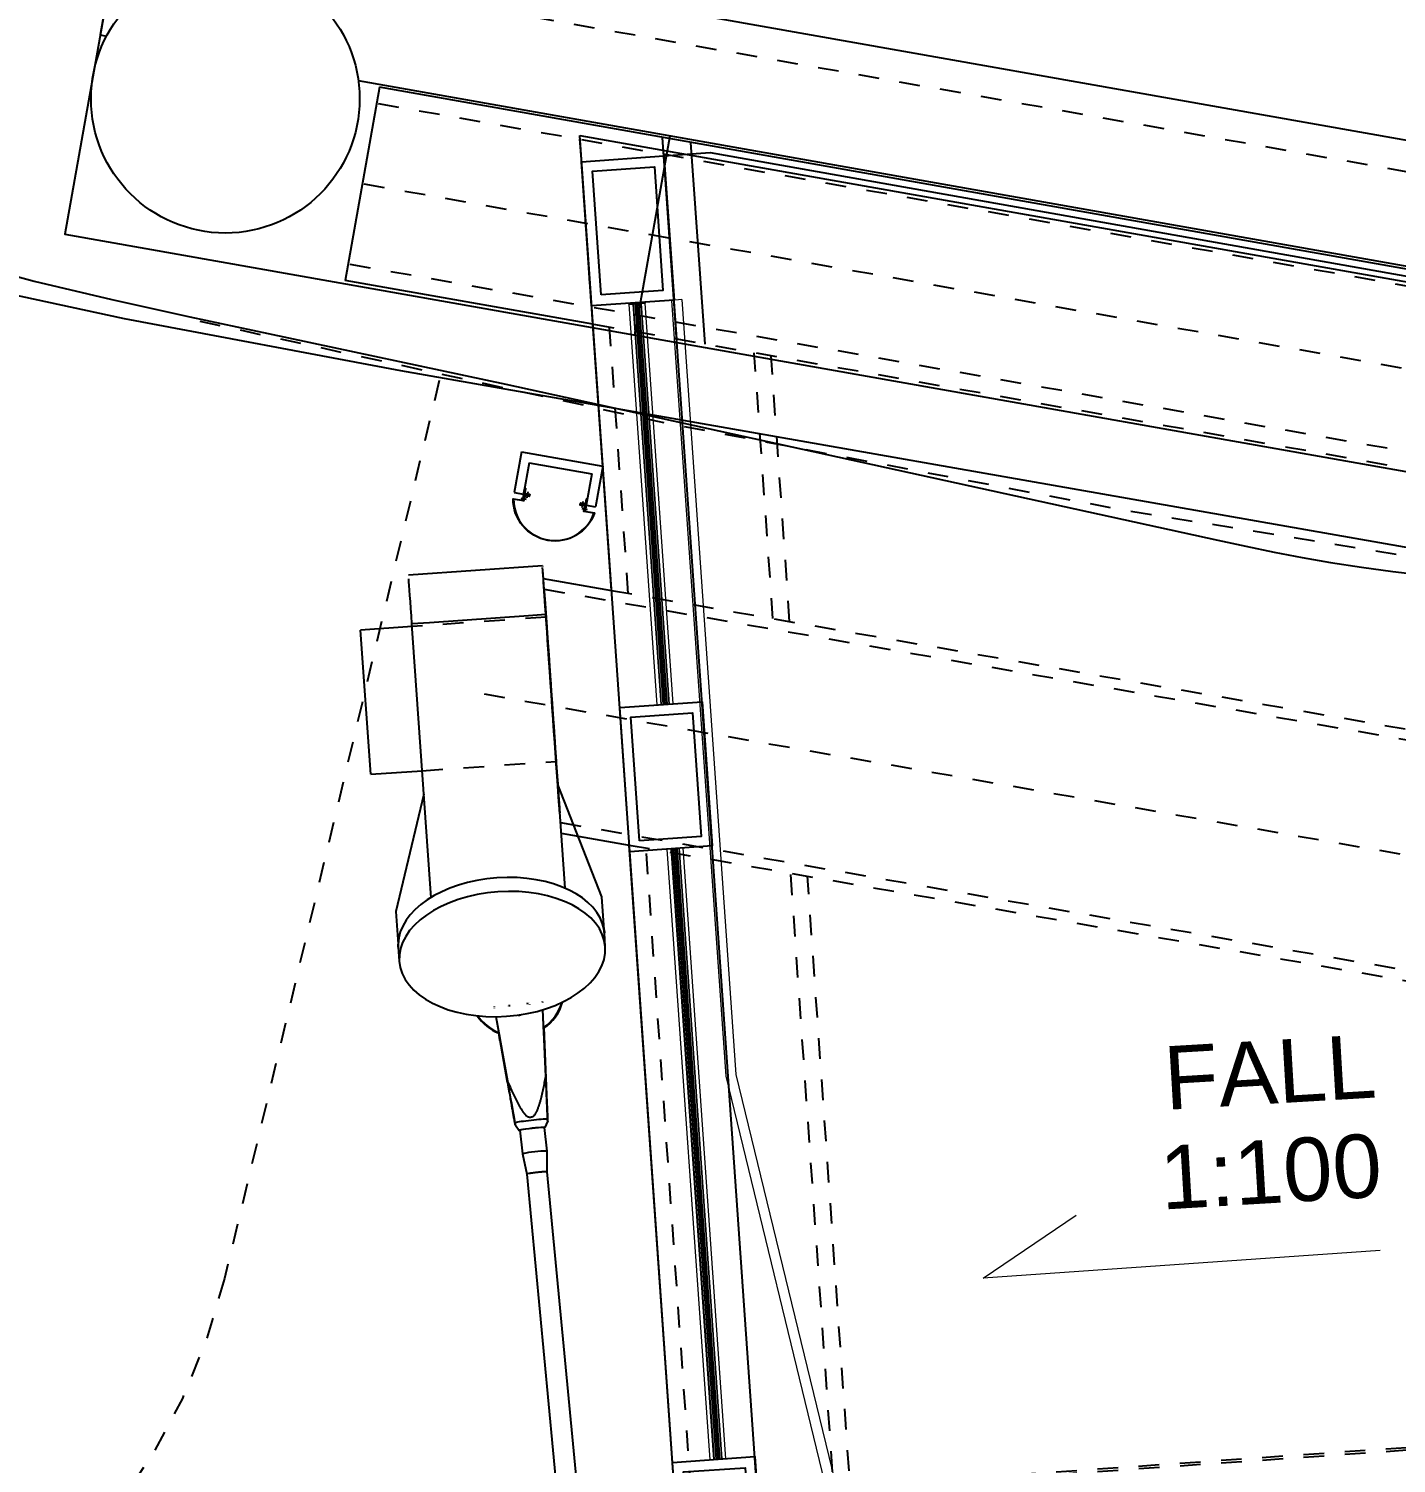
# Model space of a CAD drawing. Header units: millimetres. Extents: x 50357 to 985146, y 723188 to 1803594.
# Drawn here: x 834539.92 to 834546.54, y 818208.71 to 818215.66 of the extents above; entities that cross this region are included whole.
import ezdxf
from ezdxf.xclip import XClip

# ---------------------------------------------------------------- set-up
doc = ezdxf.new("R2010")
doc.units = ezdxf.units.MM
doc.header["$LTSCALE"] = 3
doc.header["$MEASUREMENT"] = 0
for name, pattern in [('x-baseplan$0$DGN Style 2', [1.94727e-06, 0, -1.94727e-06]), ('XXASB-PIW-ARC-DWG-1012-MWP-XXXX-WS3-XC$0$XXXXX-PIW-P-ASB_BRIDGE_DECK_STR-XXX$0$CENTER2', [28.575, 19.05, -3.175, 3.175, -3.175]), ('XXASB-PIW-ARC-DWG-1012-MWP-XXXX-WS3-XC$0$XXXXX-PIW-P-ASB_BRIDGE_DECK_STR-XXX$0$HIDDEN2', [4.7625, 3.175, -1.5875]), ('XXASB-PIW-ARC-DWG-1012-MWP-XXXX-WS3-XC$0$XXXXX-PIW-P-ASB_BRIDGE_DECK_STR-XXX$0$Member Hidden', [4.5, 2.5, -2])]:
    doc.linetypes.add(name, pattern=pattern)
doc.layers.add('00_Xref', color=7, linetype='Continuous')
for name, color, linetype, true_color in [('WKD071__', 7, 'Continuous', 0x6e6e6e), ('x-baseplan$0$AR-ROAD_AR_BS_MI_', 7, 'Continuous', 0x6d6d6d), ('XXASB-PIW-ARC-DWG-1012-MWP-XXXX-WS3-XC$0$XXXXX-PIW-P-ASB_BRIDGE_DECK_ARC-XXX$0$A-CLADDING', 7, 'Continuous', 0x6e6e6e), ('XXASB-PIW-ARC-DWG-1012-MWP-XXXX-WS3-XC$0$XXXXX-PIW-P-ASB_BRIDGE_DECK_STR-XXX$0$A-DETL-CNTR', 7, 'XXASB-PIW-ARC-DWG-1012-MWP-XXXX-WS3-XC$0$XXXXX-PIW-P-ASB_BRIDGE_DECK_STR-XXX$0$CENTER2', 0x6e6e6e), ('XXASB-PIW-ARC-DWG-1012-MWP-XXXX-WS3-XC$0$XXXXX-PIW-P-ASB_BRIDGE_DECK_STR-XXX$0$A-GENM', 7, 'Continuous', 0x6e6e6e), ('XXASB-PIW-ARC-DWG-1012-MWP-XXXX-WS3-XC$0$XXXXX-PIW-P-ASB_BRIDGE_DECK_STR-XXX$0$ADS280__', 7, 'Continuous', 0x6e6e6e), ('XXASB-PIW-ARC-DWG-1012-MWP-XXXX-WS3-XC$0$XXXXX-PIW-P-ASB_BRIDGE_DECK_STR-XXX$0$ADS280_B', 7, 'Continuous', 0x6e6e6e), ('XXASB-PIW-ARC-DWG-1012-MWP-XXXX-WS3-XC$0$XXXXX-PIW-P-ASB_BRIDGE_DECK_STR-XXX$0$ADS280_BSteel', 7, 'Continuous', 0x6e6e6e), ('XXASB-PIW-ARC-DWG-1012-MWP-XXXX-WS3-XC$0$XXXXX-PIW-P-ASB_BRIDGE_DECK_STR-XXX$0$ADS280_C', 7, 'Continuous', 0x6e6e6e), ('XXASB-PIW-ARC-DWG-1012-MWP-XXXX-WS3-XC$0$XXXXX-PIW-P-ASB_BRIDGE_DECK_STR-XXX$0$ADS280_EX', 7, 'Continuous', 0x6e6e6e), ('XXASB-PIW-ARC-DWG-1012-MWP-XXXX-WS3-XC$0$XXXXX-PIW-P-ASB_BRIDGE_DECK_STR-XXX$0$ADS280_H', 7, 'XXASB-PIW-ARC-DWG-1012-MWP-XXXX-WS3-XC$0$XXXXX-PIW-P-ASB_BRIDGE_DECK_STR-XXX$0$Member Hidden', 0x6e6e6e)]:
    doc.layers.add(name, color=color, linetype=linetype, true_color=true_color)
for name, color, linetype, lineweight, true_color in [('XXASB-PIW-ARC-DWG-1012-MWP-XXXX-WS3-XC$0$XXXXX-PIW-P-ASB_BRIDGE_DECK_ARC-XXX$0$A-FLOR-HRAL', 7, 'Continuous', 13, 0x6e6e6e), ('XXASB-PIW-ARC-DWG-1012-MWP-XXXX-WS3-XC$0$XXXXX-PIW-P-ASB_BRIDGE_DECK_ARC-XXX$0$ADS030__', 7, 'Continuous', 13, 0x6e6e6e), ('XXASB-PIW-ARC-DWG-1012-MWP-XXXX-WS3-XC$0$XXXXX-PIW-P-ASB_BRIDGE_DECK_ARC-XXX$0$ADS280__', 7, 'Continuous', 13, 0x6e6e6e)]:
    doc.layers.add(name, color=color, linetype=linetype, lineweight=lineweight, true_color=true_color)
doc.styles.add('XXASB-PIW-ARC-DWG-1012-MWP-XXXX-WS3-XC$0$XXXXX-PIW-P-ASB_BRIDGE_DECK_ARC-XXX$0$Arial_4', font='arial.ttf', dxfattribs={"height": 2500})

# ---------------------------------------------------------------- blocks, each defined once
blk = doc.blocks.new('x-baseplan')
blk.add_lwpolyline([(834550.5505, 818213.8099), (834557.1707, 818119.1058), (834549.7388, 818118.5863), (834547.9798, 818143.7498), (834547.5808, 818143.722), (834547.5407, 818144.2956), (834539.9643, 818143.7659), (834540.0207, 818142.9597), (834532.4541, 818142.4509), (834523.9731, 818144.3196), (834526.2542, 818154.6723), (834539.4112, 818151.6754), (834539.6457, 818148.3218), (834547.2222, 818148.8514), (834547.1833, 818149.4081), (834547.5823, 818149.436), (834542.9962, 818215.0413), (834543.2207, 818215.057), (834550.326, 818213.7942), (834550.5505, 818213.8099)])
at = {"layer": 'x-baseplan$0$AR-ROAD_AR_BS_MI_', "linetype": 'x-baseplan$0$DGN Style 2'}
blk.add_line((834541.9084, 818213.953), (834540.8689, 818209.6034), dxfattribs=at)
at = {"layer": 'x-baseplan$0$AR-ROAD_AR_BS_MI_', "flags": 128}
blk.add_lwpolyline([(834506.8398, 818269.4809, 0.360963), (834521.6409, 818221.9112, 0.100934), (834541.7211, 818214.0017), (834551.6712, 818212.252), (834592.8611, 818212.383), (834617.6611, 818213.1336), (834813.071, 818216.6083), (834883.0409, 818221.15, 0.392146)], format="xyb", dxfattribs=at)
at = {"layer": 'x-baseplan$0$AR-ROAD_AR_BS_MI_', "linetype": 'x-baseplan$0$DGN Style 2', "extrusion": (0, 0, -1)}
for centre, radius, start, end in [((-834559.7797, 818295.91), 83.8583, 276.897958, 283.121681), ((-834537.951, 818210.3007), 3, 193.44076, 287.15058)]:
    blk.add_arc(centre, radius, start, end, dxfattribs=at)
at = {"layer": 'x-baseplan$0$AR-ROAD_AR_BS_MI_'}
blk.add_open_spline([(834888.6652, 818328.0706), (834888.6652, 818328.0706), (834888.3799, 818295.0201), (834888.0869, 818261.0819), (834887.794, 818227.1435), (834887.7683, 818226.2099), (834887.3899, 818225.2464), (834886.9936, 818224.2371), (834886.6151, 818223.2736), (834886.5563, 818223.2006), (834885.6612, 818222.6039), (834884.7253, 818221.9798), (834883.8302, 818221.3831), (834883.5973, 818221.3425), (834873.6194, 818220.6516), (834860.5494, 818219.749), (834847.6719, 818218.8537), (834832.738, 818217.8657), (834820.6759, 818217.0621), (834808.6136, 818216.2618), (834808.2016, 818216.2531), (834798.216, 818216.5626), (834787.8061, 818216.8855), (834777.5872, 818217.2023), (834777.0953, 818217.2069), (834775.3141, 818216.9817), (834773.4841, 818216.7503), (834771.7218, 818216.5275), (834771.6714, 818216.5704), (834771.6454, 818217.3725), (834771.6177, 818218.2242), (834771.5916, 818219.0259), (834771.5409, 818219.0775), (834771.1549, 818219.095), (834770.7695, 818219.1022), (834770.2424, 818219.1395), (834766.9149, 818218.6116), (834763.5877, 818218.125), (834759.8969, 818217.5607), (834759.3441, 818217.4831), (834757.0635, 818217.0449), (834755.2229, 818216.7012), (834753.3832, 818216.3522), (834752.9698, 818216.3123), (834747.8007, 818215.9812), (834742.4922, 818215.6409), (834737.4906, 818215.3204), (834737.0807, 818215.3235), (834727.3464, 818215.7569), (834717.0584, 818216.2151), (834707.0408, 818216.661), (834706.3664, 818216.7032), (834702.632, 818217.2451), (834698.8933, 818217.768), (834694.2849, 818218.4634), (834693.2741, 818218.558), (834689.6093, 818219.4853), (834686.8704, 818220.14), (834684.1354, 818220.8152), (834684.0754, 818220.7793), (834683.5714, 818218.8156), (834683.0554, 818216.8034), (834682.5515, 818214.8414), (834682.4901, 818214.793), (834674.5624, 818214.6571), (834653.5221, 818214.3449), (834632.0752, 818214.0628), (834618.5074, 818213.88), (834618.0467, 818213.8249), (834618.0271, 818213.6474), (834618.0021, 818213.4217), (834617.9825, 818213.2444), (834617.8169, 818213.1905), (834613.2227, 818213.0478), (834605.5658, 818212.8146), (834598.0693, 818212.5661), (834593.3337, 818212.4373), (834591.6615, 818212.3384), (834586.2672, 818212.3616), (834582.1684, 818212.4267), (834578.0693, 818212.4589), (834577.5299, 818212.4499), (834575.7823, 818212.3231), (834573.51, 818212.1639), (834571.3998, 818211.9944), (834569.2972, 818211.947), (834567.1955, 818211.8935), (834565.0932, 818211.8231), (834563.0257, 818211.8711), (834561.0985, 818211.904), (834559.1712, 818211.9414), (834558.436, 818211.9719), (834556.6874, 818212.0859), (834554.4149, 818212.2422), (834552.4901, 818212.3547), (834550.2551, 818212.6139), (834548.339, 818212.8233), (834546.4235, 818213.0391), (834546.0401, 818213.1014), (834544.3265, 818213.4743), (834542.1118, 818213.9695), (834540.0697, 818214.3937), (834537.9876, 818214.9838), (834536.2333, 818215.4657), (834534.4807, 818215.9548), (834534.1844, 818216.0564), (834531.8795, 818217.0304), (834529.5654, 818217.9883), (834526.7906, 818219.1908), (834526.1521, 818219.4045), (834524.1081, 818220.67), (834522.5372, 818221.6022), (834520.9741, 818222.5507), (834520.7792, 818222.6991), (834518.5704, 818224.6147), (834516.2985, 818226.5861), (834514.1419, 818228.4569), (834514.033, 818228.5769), (834512.4585, 818230.826), (834510.8312, 818233.1507), (834509.2494, 818235.4103), (834509.1563, 818235.58), (834507.9405, 818238.4224), (834506.7004, 818241.3217), (834505.5005, 818244.1268), (834505.4673, 818244.2616), (834505.0229, 818248.1414), (834504.5685, 818252.1098), (834504.1229, 818256.0003), (834504.1227, 818256.155), (834504.5471, 818258.9977), (834504.9905, 818261.9672), (834505.4239, 818264.8705), (834505.4716, 818265.0781), (834506.0654, 818266.7448), (834506.7372, 818268.6363), (834507.3833, 818270.4457), (834507.7148, 818271.2826), (834510.8081, 818278.8164), (834513.9223, 818286.3417), (834518.0593, 818296.2918), (834527.719, 818319.8247), (834537.4368, 818343.3336), (834549.605, 818372.978), (834553.9783, 818383.5019), (834558.355, 818394.0246), (834561.147, 818400.8625), (834563.3641, 818406.3192), (834570.4541, 818423.4871), (834576.1503, 818437.2144), (834581.8529, 818450.9389), (834588.2935, 818466.578), (834593.9019, 818480.2046), (834600.8568, 818497.0864), (834602.2154, 818500.3367), (834615.3751, 818532.0246), (834628.7281, 818564.1651), (834642.0788, 818596.3065), (834643.9691, 818600.8258), (834646.9506, 818607.7346), (834649.9865, 818614.7699), (834652.6723, 818620.9937), (834652.773, 818621.1871), (834655.2581, 818624.7949), (834657.8261, 818628.5231), (834660.348, 818632.1842), (834660.4572, 818632.3685), (834661.1995, 818634.1757), (834662.0127, 818636.1557), (834662.7998, 818638.0718), (834662.8261, 818638.2652), (834662.7224, 818638.3139), (834662.6119, 818638.3523), (834662.4847, 818638.4685), (834662.3837, 818638.5627), (834662.265, 818638.6507), (834662.2302, 818638.8156), (834662.1662, 818638.938), (834662.169, 818639.2098), (834662.2363, 818639.3523), (834662.2815, 818639.5696), (834662.6068, 818640.1973), (834664.3065, 818643.5375), (834666.0007, 818646.8042), (834667.6212, 818649.9819), (834668.743, 818652.0836), (834672.4269, 818657.4055), (834679.2536, 818662.8634), (834689.3174, 818666.0778), (834699.2612, 818666.0119), (834703.9723, 818665.0002), (834706.2836, 818664.2438), (834706.3845, 818664.2132), (834720.6831, 818659.508), (834735.2028, 818654.7536), (834749.7182, 818649.9893), (834750.4614, 818649.7701), (834764.3539, 818646.0102), (834778.5406, 818642.1705), (834792.2965, 818638.4475), (834793.0762, 818638.2636), (834813.7187, 818633.8327), (834837.1163, 818628.8107), (834860.0284, 818623.8922), (834862.9457, 818623.2554), (834864.3224, 818622.8688), (834865.6951, 818622.4697), (834867.6777, 818621.9311), (834869.3739, 818621.3133), (834878.2202, 818618.1987), (834886.398, 818615.2942), (834893.6242, 818612.7363), (834893.7381, 818612.6661), (834894.704, 818611.3095), (834895.6983, 818609.9128), (834896.6641, 818608.5562), (834896.6933, 818608.4087), (834896.7515, 818599.5773), (834896.8138, 818590.1706), (834896.8746, 818580.8714), (834896.8692, 818579.9359), (834896.6017, 818569.4045), (834896.3263, 818558.8733), (834896.0351, 818547.2007), (834895.7037, 818538.6367), (834895.2522, 818528.3088), (834894.8819, 818519.4807), (834894.772, 818517.1065), (834894.5157, 818512.753), (834894.2454, 818508.4003), (834893.3387, 818492.105), (834892.641, 818479.5554), (834891.8033, 818465.2593), (834891.631, 818462.1366), (834891.4397, 818459.0148), (834891.3614, 818456.6395), (834890.8575, 818443.354), (834890.3551, 818429.2205), (834889.8893, 818416.0871), (834889.8475, 818414.4092), (834889.5572, 818393.8192), (834889.256, 818373.2294), (834889.0056, 818353.4707), (834889.0056, 818353.4707), (834888.9548, 818349.4425), (834888.8818, 818342.7287), (834888.7708, 818336.0156), (834888.7576, 818331.5761), (834888.7138, 818329.8233), (834888.6652, 818328.0706)], degree=3, knots=[0, 0, 0, 0, 0.033626, 0.067252, 0.069059, 0.069059, 0.069159, 0.071165, 0.071265, 0.071265, 0.071365, 0.073454, 0.073554, 0.073554, 0.073946, 0.093905, 0.100212, 0.100212, 0.124359, 0.12481, 0.12481, 0.125198, 0.145138, 0.146001, 0.146001, 0.14614, 0.149655, 0.149755, 0.149755, 0.149855, 0.151388, 0.151488, 0.151488, 0.151588, 0.152273, 0.152273, 0.152659, 0.159122, 0.159122, 0.160257, 0.160257, 0.163847, 0.164067, 0.164067, 0.164693, 0.174606, 0.174891, 0.174891, 0.175442, 0.194717, 0.195845, 0.195845, 0.196093, 0.203524, 0.203524, 0.20558, 0.20558, 0.211212, 0.211312, 0.211312, 0.211412, 0.215437, 0.215537, 0.215537, 0.215637, 0.23167, 0.258354, 0.25928, 0.25928, 0.25938, 0.259643, 0.259743, 0.259743, 0.260069, 0.269095, 0.27533, 0.27533, 0.278736, 0.278736, 0.286307, 0.287076, 0.287076, 0.287405, 0.290642, 0.291712, 0.291712, 0.294921, 0.295991, 0.295991, 0.299128, 0.299913, 0.299913, 0.300626, 0.303478, 0.304548, 0.304548, 0.308056, 0.30847, 0.30847, 0.308847, 0.312039, 0.313089, 0.313089, 0.316441, 0.316791, 0.316791, 0.31708, 0.321883, 0.321883, 0.32324, 0.32324, 0.32677, 0.326959, 0.326959, 0.32727, 0.332908, 0.333079, 0.333079, 0.333241, 0.338666, 0.338853, 0.338853, 0.339061, 0.345144, 0.34527, 0.34527, 0.345429, 0.353216, 0.353397, 0.353397, 0.353533, 0.359245, 0.359506, 0.359506, 0.359681, 0.363106, 0.36359, 0.36359, 0.364938, 0.380162, 0.380162, 0.386865, 0.431922, 0.431922, 0.452068, 0.455112, 0.455112, 0.467096, 0.467096, 0.492906, 0.497337, 0.497337, 0.527321, 0.527321, 0.534488, 0.534488, 0.597137, 0.605306, 0.605306, 0.607105, 0.620617, 0.620897, 0.620897, 0.621063, 0.629811, 0.630109, 0.630109, 0.63025, 0.634084, 0.634464, 0.634464, 0.634564, 0.634698, 0.634698, 0.634914, 0.634986, 0.634986, 0.63525, 0.63525, 0.635553, 0.635553, 0.635699, 0.63699, 0.643184, 0.643184, 0.644248, 0.64803, 0.656298, 0.663294, 0.669382, 0.674106, 0.674106, 0.67432, 0.67432, 0.704737, 0.705406, 0.705406, 0.706314, 0.734691, 0.735311, 0.735311, 0.736322, 0.778271, 0.784004, 0.784004, 0.784347, 0.786914, 0.786914, 0.788526, 0.790585, 0.805999, 0.806183, 0.806183, 0.806283, 0.809571, 0.809671, 0.809671, 0.80989, 0.827641, 0.828812, 0.828812, 0.829545, 0.850248, 0.850248, 0.853304, 0.867687, 0.871282, 0.871282, 0.872523, 0.880156, 0.880156, 0.905731, 0.905731, 0.909295, 0.912095, 0.912095, 0.914131, 0.939148, 0.940871, 0.940871, 0.942563, 0.982771, 0.982771, 0.982771, 0.982771, 0.990968, 0.996432, 0.996432, 1, 1, 1, 1], dxfattribs=at)
blk = doc.blocks.new('XXASB-PIW-ARC-DWG-1012-MWP-XXXX-WS3-XC$0$XXXXX-PIW-P-ASB_BRIDGE_DECK_ARC-XXX$0$Top Rail Type - Top Rail_Internal_-3272164-DECK F_F_L__ARC')
at = {"layer": 'XXASB-PIW-ARC-DWG-1012-MWP-XXXX-WS3-XC$0$XXXXX-PIW-P-ASB_BRIDGE_DECK_ARC-XXX$0$A-FLOR-HRAL'}
for p, q in [((-673709.8, 170824.5), (-673759.8, 170824.5)), ((-673759.8, 170824.5), (-673759.8, 167057.9)), ((-673709.8, 170824.5), (-673709.8, 167062.2)), ((-673759.8, 167057.9), (-673384.9, 164857.7)), ((-673709.8, 167062.2), (-673335.2, 164863.7)), ((-673384.8, 164857.1), (-673384.4, 164855.3)), ((-673335.2, 164863.7), (-673384.4, 164855.3))]:
    blk.add_line(p, q, dxfattribs=at)
blk = doc.blocks.new('XXASB-PIW-ARC-DWG-1012-MWP-XXXX-WS3-XC$0$XXXXX-PIW-P-ASB_BRIDGE_DECK_ARC-XXX$0$Railing - End-Caps_0070CER10-01A-V7-DECK F_F_L__ARC')
at = {"layer": 'XXASB-PIW-ARC-DWG-1012-MWP-XXXX-WS3-XC$0$XXXXX-PIW-P-ASB_BRIDGE_DECK_ARC-XXX$0$A-FLOR-HRAL'}
for p, q in [((-39.5, 0), (-39.5, -2)), ((-39.5, 0), (-39.4, 0)), ((39.5, -2), (39.5, 0)), ((37, -2), (-37, -2))]:
    blk.add_line(p, q, dxfattribs=at)
blk.add_ellipse((-37, 0), major_axis=(2.5, 0), ratio=0.000001, dxfattribs=at)
for centre, start_param, end_param in [((37, 0), 5.055609, 6.600961), ((37, 0), 5.276261, 6.838229), ((-37, -2), 0, 2.356194), ((37, -2), 5.497787, 6.283185)]:
    blk.add_ellipse(centre, major_axis=(2.5, 0), ratio=0.000001, start_param=start_param, end_param=end_param, dxfattribs=at)
blk = doc.blocks.new('XXASB-PIW-ARC-DWG-1012-MWP-XXXX-WS3-XC$0$XXXXX-PIW-P-ASB_BRIDGE_DECK_ARC-XXX$0$Railing - Railing-3272798-DECK F_F_L__ARC')
at = {"layer": 'XXASB-PIW-ARC-DWG-1012-MWP-XXXX-WS3-XC$0$XXXXX-PIW-P-ASB_BRIDGE_DECK_ARC-XXX$0$A-FLOR-HRAL'}
for p, q in [((-673966.7, 170819.7), (-673966.7, 168874.5)), ((-673966.6, 170819.7), (-673966.5, 170819.7)), ((-673964.2, 170819.7), (-673947.4, 170819.7)), ((-673947.6, 170819.7), (-673947.6, 168874.5)), ((-673945.2, 170819.7), (-673937.5, 170819.7)), ((-673945.2, 170819.7), (-673945.2, 168874.5)), ((-673937.5, 170819.7), (-673937.5, 168874.5)), ((-673936, 170819.7), (-673935, 170819.7)), ((-673936, 170819.7), (-673936, 168874.5)), ((-673935, 170819.7), (-673928.8, 170819.7)), ((-673935, 170819.7), (-673935, 168874.5)), ((-673928.8, 170819.7), (-673927.8, 170819.7)), ((-673928.8, 170819.7), (-673928.8, 168874.5)), ((-673927.8, 170819.7), (-673926.8, 170819.7)), ((-673927.8, 170819.7), (-673927.8, 168874.5)), ((-673926.8, 170819.7), (-673925.8, 170819.7)), ((-673926.8, 170819.7), (-673926.8, 168874.5)), ((-673925.8, 170819.7), (-673919.5, 170819.7)), ((-673925.8, 170819.7), (-673925.8, 168874.5)), ((-673919.5, 170819.7), (-673918.5, 170819.7)), ((-673919.5, 170819.7), (-673919.5, 168874.5)), ((-673918.5, 170819.7), (-673918.5, 168874.5)), ((-673917.1, 170819.7), (-673909.3, 170819.7)), ((-673917.1, 170819.7), (-673917.1, 168874.5)), ((-673909.3, 170819.7), (-673909.4, 168874.5)), ((-673907.1, 170819.7), (-673890.4, 170819.7)), ((-673907, 170819.7), (-673907, 168874.5)), ((-673888.1, 170819.7), (-673888, 170819.7)), ((-673887.9, 168874.5), (-673887.9, 170819.7)), ((-673966.7, 168174.5), (-673966.7, 165209.5)), ((-673947.6, 168174.5), (-673947.6, 165209.5)), ((-673945.2, 168174.5), (-673945.2, 165209.5)), ((-673937.5, 168174.5), (-673937.5, 165209.5)), ((-673936, 168174.5), (-673936.1, 165209.5)), ((-673935, 168174.5), (-673935.1, 165209.5)), ((-673928.8, 168174.5), (-673928.8, 165209.5)), ((-673927.8, 168174.5), (-673927.8, 165209.5)), ((-673926.8, 168174.5), (-673926.8, 165209.5)), ((-673925.8, 168174.5), (-673925.8, 165209.5)), ((-673919.5, 168174.5), (-673919.5, 165209.5)), ((-673918.5, 168174.5), (-673918.5, 165209.5)), ((-673917.1, 168174.5), (-673917.1, 165209.5)), ((-673909.4, 168174.5), (-673909.4, 165209.5)), ((-673907, 168174.5), (-673907, 165209.5)), ((-673887.9, 165209.5), (-673887.9, 168174.5))]:
    blk.add_line(p, q, dxfattribs=at)
at = {"layer": 'XXASB-PIW-ARC-DWG-1012-MWP-XXXX-WS3-XC$0$XXXXX-PIW-P-ASB_BRIDGE_DECK_ARC-XXX$0$A-FLOR-HRAL', "flags": 128}
for points in [[(-673966.3, 170819.7), (-673965.9, 170819.7), (-673965.4, 170819.7), (-673964.8, 170819.7), (-673964.2, 170819.7)], [(-673947.6, 170819.7), (-673947.4, 170819.7), (-673947.2, 170819.7), (-673946.8, 170819.7), (-673946.3, 170819.7), (-673945.8, 170819.7), (-673945.2, 170819.7)], [(-673937.5, 170819.7), (-673937.2, 170819.7), (-673936.9, 170819.7), (-673936.6, 170819.7), (-673936.4, 170819.7), (-673936.2, 170819.7), (-673936.1, 170819.7)], [(-673918.5, 170819.7), (-673918.4, 170819.7), (-673918.2, 170819.7), (-673917.9, 170819.7), (-673917.7, 170819.7), (-673917.4, 170819.7), (-673917.1, 170819.7)], [(-673909.3, 170819.7), (-673908.7, 170819.7), (-673908.2, 170819.7), (-673907.7, 170819.7), (-673907.4, 170819.7), (-673907.1, 170819.7), (-673907, 170819.7)], [(-673890.4, 170819.7), (-673889.7, 170819.7), (-673889.1, 170819.7), (-673888.6, 170819.7), (-673888.2, 170819.7)]]:
    blk.add_lwpolyline(points, dxfattribs=at)
at = {"extrusion": (0, 0, -1), "zscale": -1, "rotation": 180.00029486232}
blk.add_blockref('XXASB-PIW-ARC-DWG-1012-MWP-XXXX-WS3-XC$0$XXXXX-PIW-P-ASB_BRIDGE_DECK_ARC-XXX$0$Railing - End-Caps_0070CER10-01A-V7-DECK F_F_L__ARC', (673927.3, 170819.7), dxfattribs=at)
blk = doc.blocks.new('XXASB-PIW-ARC-DWG-1012-MWP-XXXX-WS3-XC$0$XXXXX-PIW-P-ASB_BRIDGE_DECK_ARC-XXX$0$A$C66AA4C04')
at = {"layer": 'XXASB-PIW-ARC-DWG-1012-MWP-XXXX-WS3-XC$0$XXXXX-PIW-P-ASB_BRIDGE_DECK_ARC-XXX$0$A-CLADDING'}
for p, q in [((-200, 200), (200, 200)), ((-200, 200), (-200, 0)), ((-154, 154), (154, 154)), ((-154, 154), (-154, 0)), ((154, 154), (154, 0)), ((200, 200), (200, 0)), ((-200, 0), (-154, 0)), ((-135.2, 15), (-135.2, -15)), ((135.2, 15), (135.2, -15)), ((154, 0), (200, 0)), ((-164, -21), (-137, -21)), ((164, -21), (137, -21))]:
    blk.add_line(p, q, dxfattribs=at)
for points in [[(-151.4, 30, -0.414214), (-149, 27.6), (-149, 10, 0.414214), (-144, 5), (-126.4, 5, -0.414214), (-124, 2.6), (-124, 0), (-154, 0), (-154, 30)], [(-151.4, -30, 0.414214), (-149, -27.6), (-149, -10, -0.414214), (-144, -5), (-126.4, -5, 0.414214), (-124, -2.6), (-124, 0), (-154, 0), (-154, -30)], [(151.4, 30, 0.414214), (149, 27.6), (149, 10, -0.414214), (144, 5), (126.4, 5, 0.414214), (124, 2.6), (124, 0), (154, 0), (154, 30)], [(151.4, -30, -0.414214), (149, -27.6), (149, -10, 0.414214), (144, -5), (126.4, -5, -0.414214), (124, -2.6), (124, 0), (154, 0), (154, -30)], [(147, -10), (149, -10), (149, -30), (200, -30, -0.85), (-200, -30), (-149, -30), (-149, -10), (-147, -10), (-147, -32), (-197.6, -32, 0.83994), (197.6, -32), (147, -32)]]:
    blk.add_lwpolyline(points, format="xyb", close=True, dxfattribs=at)
blk = doc.blocks.new('XXASB-PIW-ARC-DWG-1012-MWP-XXXX-WS3-XC$0$XXXXX-PIW-P-ASB_BRIDGE_DECK_ARC-XXX')
at = {"layer": 'XXASB-PIW-ARC-DWG-1012-MWP-XXXX-WS3-XC$0$XXXXX-PIW-P-ASB_BRIDGE_DECK_ARC-XXX$0$ADS030__', "flags": 128}
blk.add_lwpolyline([(834546463.8, 818209739.5), (834544541.6, 818209605.2), (834544991.2, 818209911.2)], dxfattribs=at)
at = {"layer": 'XXASB-PIW-ARC-DWG-1012-MWP-XXXX-WS3-XC$0$XXXXX-PIW-P-ASB_BRIDGE_DECK_ARC-XXX$0$ADS280__'}
for p, q in [((834542588.4, 818215139.9), (834550962.2, 818213657)), ((834543091.6, 818207941.2), (834542588.4, 818215139.9))]:
    blk.add_line(p, q, dxfattribs=at)
at = {"layer": 'XXASB-PIW-ARC-DWG-1012-MWP-XXXX-WS3-XC$0$XXXXX-PIW-P-ASB_BRIDGE_DECK_ARC-XXX$0$A-CLADDING', "rotation": 350.0370261157407}
blk.add_blockref('XXASB-PIW-ARC-DWG-1012-MWP-XXXX-WS3-XC$0$XXXXX-PIW-P-ASB_BRIDGE_DECK_ARC-XXX$0$A$C66AA4C04', (834542468.7, 818213376), dxfattribs=at)
at = {"layer": 'XXASB-PIW-ARC-DWG-1012-MWP-XXXX-WS3-XC$0$XXXXX-PIW-P-ASB_BRIDGE_DECK_ARC-XXX$0$A-FLOR-HRAL', "rotation": 3.999000000000387}
for name in ['XXASB-PIW-ARC-DWG-1012-MWP-XXXX-WS3-XC$0$XXXXX-PIW-P-ASB_BRIDGE_DECK_ARC-XXX$0$Top Rail Type - Top Rail_Internal_-3272164-DECK F_F_L__ARC', 'XXASB-PIW-ARC-DWG-1012-MWP-XXXX-WS3-XC$0$XXXXX-PIW-P-ASB_BRIDGE_DECK_ARC-XXX$0$Railing - Railing-3272798-DECK F_F_L__ARC']:
    blk.add_blockref(name, (835227065.1, 818090920.5), dxfattribs=at)
at = {"layer": 'XXASB-PIW-ARC-DWG-1012-MWP-XXXX-WS3-XC$0$XXXXX-PIW-P-ASB_BRIDGE_DECK_ARC-XXX$0$ADS030__', "insert": (834546432.7, 818210788.1), "char_height": 307.35, "width": 3288.75, "attachment_point": 3, "rotation": 3.39081, "line_spacing_factor": 0.938532, "style": 'XXASB-PIW-ARC-DWG-1012-MWP-XXXX-WS3-XC$0$XXXXX-PIW-P-ASB_BRIDGE_DECK_ARC-XXX$0$Arial_4'}
blk.add_mtext('FALL\\P1:100', dxfattribs=at)
blk = doc.blocks.new('XXASB-PIW-ARC-DWG-1012-MWP-XXXX-WS3-XC$0$XXXXX-PIW-P-ASB_BRIDGE_DECK_STR-XXX$0$Hanger Joint - Hanger Joint-2169447-DECK F_F_L__STR')
at = {"layer": 'XXASB-PIW-ARC-DWG-1012-MWP-XXXX-WS3-XC$0$XXXXX-PIW-P-ASB_BRIDGE_DECK_STR-XXX$0$A-GENM'}
for centre, start_param, end_param in [((834542570.9, 818206893.1), 5.208816, 5.877048), ((834542571.4, 818206889.3), 5.207536, 5.898864), ((834542571.4, 818206889.3), 3.625981, 4.216615), ((834542570.9, 818206893.1), 3.64587, 4.215318)]:
    blk.add_ellipse(centre, major_axis=(229.4, 25.3), ratio=0.998865, start_param=start_param, end_param=end_param, dxfattribs=at)
blk = doc.blocks.new('XXASB-PIW-ARC-DWG-1012-MWP-XXXX-WS3-XC$0$XXXXX-PIW-P-ASB_BRIDGE_DECK_STR-XXX$0$Hanger Node - Hanger Node-2169448-DECK F_F_L__STR')
at = {"layer": 'XXASB-PIW-ARC-DWG-1012-MWP-XXXX-WS3-XC$0$XXXXX-PIW-P-ASB_BRIDGE_DECK_STR-XXX$0$A-GENM'}
for p, q in [((834542461.9, 818206805.1), (834542462.1, 818206803.1)), ((834542462.6, 818206798.8), (834542462.8, 818206796.8)), ((834542524.5, 818206812.3), (834542524.5, 818206812.1)), ((834542525.5, 818206803.7), (834542525.5, 818206803.4)), ((834542534.5, 818206812.6), (834542535.4, 818206805.3)), ((834542624.8, 818206815.1), (834542624, 818206822.5)), ((834542633.9, 818206824.1), (834542633.9, 818206824.4)), ((834542634.8, 818206815.5), (834542634.8, 818206815.7)), ((834542696.7, 818206829), (834542696.5, 818206831)), ((834542697.4, 818206822.7), (834542697.2, 818206824.7)), ((834542711.9, 818206466.1), (834542698.2, 818206790.6)), ((834542703.2, 818206674.7), (834542698.3, 818206790.6)), ((834542470.5, 818206756.6), (834542489.4, 818206651.1)), ((834542470.6, 818206756.6), (834542526.4, 818206445.6)), ((834542527.4, 818206437.3), (834542484.3, 818206677.1)), ((834542490.3, 818206644.4), (834542484.5, 818206677.1)), ((834542491.5, 818206638.3), (834542490.3, 818206644.4)), ((834542702.4, 818206700.9), (834542703.8, 818206667.9)), ((834542702.6, 818206701), (834542712.9, 818206457.7)), ((834542703.8, 818206667.9), (834542704, 818206661.7)), ((834542564.8, 818206230.2), (834542583.1, 818206205.2)), ((834542718.3, 818206104.6), (834542705.7, 818206218.8)), ((834542709, 818206219.1), (834542721.5, 818206247.5)), ((834542586.4, 818206205.6), (834542599, 818206091.5)), ((834542599, 818206091.5), (834542619.9, 818205993.3)), ((834542719.3, 818206004.3), (834542718.3, 818206104.6))]:
    blk.add_line(p, q, dxfattribs=at)
at = {"layer": 'XXASB-PIW-ARC-DWG-1012-MWP-XXXX-WS3-XC$0$XXXXX-PIW-P-ASB_BRIDGE_DECK_STR-XXX$0$A-GENM', "flags": 128}
for points in [[(834542489.4, 818206651.1), (834542491, 818206641.8), (834542491.7, 818206637.4)], [(834542704, 818206660.5), (834542703.7, 818206665.2), (834542703.2, 818206674.7)]]:
    blk.add_lwpolyline(points, dxfattribs=at)
at = {"layer": 'XXASB-PIW-ARC-DWG-1012-MWP-XXXX-WS3-XC$0$XXXXX-PIW-P-ASB_BRIDGE_DECK_STR-XXX$0$A-GENM'}
for centre, major_axis, ratio, start_param, end_param in [((834542579.2, 818206818.1), (54.7, 6), 0.998865, 4.596739, 4.712388), ((834542579.2, 818206818.3), (54.7, 6), 0.998865, 4.62058, 4.712391), ((834542579.2, 818206818.1), (54.7, 6), 0.998865, 4.712387, 4.846337), ((834542579.2, 818206818.3), (54.7, 6), 0.998865, 4.712387, 4.826033), ((834542642, 818206249.4), (84.5, 9.3), 0.047623, 0.359433, 2.782159), ((834542646.1, 818206212.2), (63, 6.9), 0.047623, 0, 3.141593), ((834542646.1, 818206212.2), (59.6, 6.6), 0.047623, 0, 3.141593), ((834542646.1, 818206212.2), (63, 6.9), 0.047623, 5.972762, 6.255656), ((834542646.1, 818206212.2), (63, 6.9), 0.047623, 3.169122, 3.452919), ((834542658.7, 818206098.1), (59.6, 6.6), 0.047623, 0, 3.141593), ((834542669.6, 818205998.8), (49.7, 5.5), 0.047623, 2.202619, 2.243995), ((834542669.6, 818205998.8), (49.7, 5.5), 0.047623, 1.762845, 1.835842), ((834542669.6, 818205998.8), (49.7, 5.5), 0.047623, 1.305787, 1.378747), ((834542669.6, 818205998.8), (49.7, 5.5), 0.047623, 0.897598, 0.938973), ((834542669.6, 818205998.8), (49.7, 5.5), 0.047623, 0.448799, 0.505317)]:
    blk.add_ellipse(centre, major_axis=major_axis, ratio=ratio, start_param=start_param, end_param=end_param, dxfattribs=at)
for points, knots in [([(834542526.4, 818206445.6), (834542530.1, 818206436.7), (834542537.7, 818206418.9), (834542549.3, 818206392.3), (834542559.5, 818206370.5), (834542568, 818206353.1), (834542573.5, 818206342.3), (834542578, 818206333.8), (834542581.5, 818206327.4), (834542584.4, 818206322.2), (834542586.9, 818206318), (834542588.7, 818206314.9), (834542590.6, 818206311.8), (834542593.2, 818206307.7), (834542596.4, 818206302.5), (834542599.8, 818206297.5), (834542602.3, 818206294.2), (834542603.8, 818206292.3), (834542605, 818206290.9), (834542606.1, 818206289.5), (834542607.7, 818206287.6), (834542609.7, 818206285.1), (834542612.2, 818206282.2), (834542615.6, 818206278.3), (834542619.2, 818206274.9), (834542622.5, 818206272.7), (834542624.5, 818206271.7), (834542625.9, 818206271.1), (834542627.5, 818206270.6), (834542629.6, 818206270.1), (834542632.5, 818206269.7), (834542636, 818206269.6), (834542639.7, 818206269.8), (834542643.3, 818206270.3), (834542646.7, 818206271.2), (834542649.4, 818206272.3), (834542651.4, 818206273.2), (834542652.8, 818206274), (834542654.1, 818206274.9), (834542655.8, 818206276.3), (834542658.5, 818206279.2), (834542661.3, 818206283.3), (834542663.8, 818206287.8), (834542665.6, 818206291.3), (834542667, 818206294.1), (834542668.2, 818206296.3), (834542669, 818206298), (834542669.8, 818206299.6), (834542670.9, 818206301.7), (834542672.6, 818206305.6), (834542674.8, 818206311.2), (834542676.9, 818206316.9), (834542678.4, 818206321.5), (834542679.6, 818206324.9), (834542680.8, 818206328.3), (834542682.3, 818206332.9), (834542684, 818206338.7), (834542686, 818206345.7), (834542688.5, 818206355), (834542691.6, 818206366.7), (834542696.1, 818206385.5), (834542701.2, 818206409.1), (834542706.8, 818206437.5), (834542710.3, 818206456.5), (834542711.9, 818206466.1)], [0, 0, 0, 0, 0.066667, 0.133333, 0.2, 0.233333, 0.266667, 0.283333, 0.3, 0.316667, 0.325, 0.333333, 0.341667, 0.35, 0.366667, 0.383333, 0.391667, 0.395833, 0.4, 0.404167, 0.408333, 0.416667, 0.425, 0.433333, 0.45, 0.458333, 0.4625, 0.466667, 0.470833, 0.475, 0.483333, 0.491667, 0.5, 0.508333, 0.516667, 0.525, 0.529167, 0.533333, 0.5375, 0.541667, 0.55, 0.566667, 0.575, 0.583333, 0.591667, 0.595833, 0.6, 0.604167, 0.608333, 0.616667, 0.633333, 0.65, 0.658333, 0.666667, 0.675, 0.683333, 0.7, 0.716667, 0.733333, 0.766667, 0.8, 0.866667, 0.933333, 1, 1, 1, 1]), ([(834542562.7, 818206242.1), (834542561.6, 818206248.8), (834542559.2, 818206262.1), (834542555.6, 818206282.2), (834542552, 818206302.4), (834542548.4, 818206322.8), (834542544.7, 818206343.1), (834542539.9, 818206370.4), (834542533.8, 818206404.5), (834542528.9, 818206431.8), (834542526.5, 818206445.4)], [0, 0, 0, 0, 0.1, 0.2, 0.3, 0.4, 0.5, 0.6, 0.8, 0.9989289, 0.9989289, 0.9989289, 0.9989289]), ([(834542527.4, 818206437.3), (834542529.8, 818206423.9), (834542534.6, 818206397.1), (834542540.6, 818206363.8), (834542545.4, 818206337.3), (834542549, 818206317.4), (834542552.5, 818206297.6), (834542556.1, 818206277.9), (834542559.6, 818206258.5), (834542561.9, 818206245.7), (834542563.1, 818206239.3)], [0, 0, 0, 0, 0.2, 0.4, 0.5, 0.6, 0.7, 0.8, 0.9, 1, 1, 1, 1]), ([(834542711.9, 818206465.8), (834542712.5, 818206452), (834542713.7, 818206424.3), (834542715.2, 818206389.8), (834542716.4, 818206362.1), (834542717.3, 818206341.4), (834542718.2, 818206320.7), (834542719.1, 818206300.2), (834542720, 818206279.8), (834542720.6, 818206266.3), (834542720.9, 818206259.6)], [0.0010711, 0.0010711, 0.0010711, 0.0010711, 0.2, 0.4, 0.5, 0.6, 0.7, 0.8, 0.9, 1, 1, 1, 1]), ([(834542721.2, 818206256.7), (834542720.9, 818206263.2), (834542720.4, 818206276.3), (834542719.6, 818206296), (834542718.7, 818206315.9), (834542717.9, 818206336), (834542717.1, 818206356.2), (834542715.9, 818206383.2), (834542714.5, 818206417), (834542713.4, 818206444.1), (834542712.9, 818206457.7)], [0, 0, 0, 0, 0.1, 0.2, 0.3, 0.4, 0.5, 0.6, 0.8, 1, 1, 1, 1]), ([(834542564.8, 818206230.2), (834542564.8, 818206230.3), (834542564.7, 818206230.8), (834542564.5, 818206232), (834542564.2, 818206233.5), (834542564, 818206235), (834542563.6, 818206237.5), (834542563.1, 818206239.9), (834542562.7, 818206242.1)], [0, 0, 0, 0, 0.166667, 0.333333, 0.5, 0.583333, 0.666667, 1, 1, 1, 1]), ([(834542563.1, 818206239.3), (834542563.4, 818206237.4), (834542563.8, 818206235.3), (834542564.2, 818206233.3), (834542564.4, 818206232.1), (834542564.5, 818206231.4), (834542564.6, 818206231.1)], [0, 0, 0, 0, 0.3333333, 0.4166667, 0.5, 0.6666667, 0.6666667, 0.6666667, 0.6666667]), ([(834542720.9, 818206259.6), (834542721, 818206257.3), (834542721.1, 818206254.9), (834542721.2, 818206252.4), (834542721.3, 818206250.9), (834542721.4, 818206249.3), (834542721.4, 818206248.1), (834542721.5, 818206247.6), (834542721.5, 818206247.5)], [0, 0, 0, 0, 0.333333, 0.416667, 0.5, 0.666667, 0.833333, 1, 1, 1, 1]), ([(834542721.5, 818206248.4), (834542721.5, 818206248.7), (834542721.4, 818206249.5), (834542721.4, 818206250.7), (834542721.3, 818206252.7), (834542721.2, 818206254.8), (834542721.2, 818206256.7)], [0.3333333, 0.3333333, 0.3333333, 0.3333333, 0.5, 0.5833333, 0.6666667, 1, 1, 1, 1])]:
    blk.add_open_spline(points, degree=3, knots=knots, dxfattribs=at)
blk = doc.blocks.new('XXASB-PIW-ARC-DWG-1012-MWP-XXXX-WS3-XC$0$XXXXX-PIW-P-ASB_BRIDGE_DECK_STR-XXX$0$Arch Built-up Joint - ARCH JOINT BUILT-UP BOX-V33-DECK F_F_L__STR')
at = {"layer": 'XXASB-PIW-ARC-DWG-1012-MWP-XXXX-WS3-XC$0$XXXXX-PIW-P-ASB_BRIDGE_DECK_STR-XXX$0$A-GENM'}
for p, q in [((834542695.9, 818208940.1), (834542047.5, 818208894.7)), ((834542695.9, 818208940.1), (834542696.2, 818208936.9)), ((834542148.9, 818208663.9), (834542064.1, 818208658)), ((834542156.8, 818207332.2), (834542064.1, 818208658)), ((834542627.7, 818208697.4), (834542148.9, 818208663.9)), ((834542712.5, 818208703.3), (834542627.7, 818208697.4)), ((834542712.5, 818208703.3), (834542713, 818208695.6)), ((834542726, 818208510.5), (834542805.1, 818207378.3)), ((834542121.6, 818207834.3), (834541986, 818207265.9)), ((834542983.5, 818207335.7), (834542770.1, 818207879.6)), ((834542994.6, 818207176.7), (834542983.5, 818207335.7)), ((834541986, 818207265.9), (834541997.1, 818207107)), ((834542994, 818207176.7), (834542994.6, 818207176.7)), ((834542994.6, 818207176.7), (834542995.7, 818207161.7)), ((834543000.4, 818207094.1), (834542995.7, 818207161.7)), ((834541997.1, 818207107), (834541997.7, 818207107)), ((834541998.1, 818207091.9), (834541997.1, 818207107)), ((834541998.1, 818207091.9), (834542002.8, 818207024.4))]:
    blk.add_line(p, q, dxfattribs=at)
for centre, major_axis, ratio, start_param, end_param in [((834542737.8, 818208341.5), (-41.8, 598.5), 0.000001, 1.485064, 6.10745), ((834542089.4, 818208296.2), (-41.8, 598.5), 0.000001, 5.36146, 6.037307), ((834542737.8, 818208341.5), (-41.8, 598.5), 0.000001, 4.734315, 5.964688), ((834542737.8, 818208341.5), (-41.8, 598.5), 0.000001, 4.828222, 5.821933), ((834542737.8, 818208341.5), (-41.8, 598.5), 0.000001, 0.603993, 5.287209), ((834542737.8, 818208341.5), (-41.8, 598.5), 0.000001, 0.746731, 1.327703), ((834542737.8, 818208341.5), (-41.8, 598.5), 0.000001, 0.889457, 4.793279), ((834542496.9, 818207126.8), (498.8, 34.9), 0.604447, 1.570739, 3.091572), ((834542496.9, 818207126.8), (498.8, 34.9), 0.604447, 0.050021, 1.570739), ((834542501.6, 818207059.2), (498.8, 34.9), 0.604447, 1.570796, 3.140584), ((834542501.6, 818207059.2), (498.8, 34.9), 0.604447, 0.001008, 1.570796), ((834542496.9, 818207126.8), (498.8, 34.9), 0.604447, 0.004796, 0.050021), ((834542496.9, 818207126.8), (498.8, 34.9), 0.604447, 3.091572, 3.136797), ((834542501.6, 818207059.2), (498.8, 34.9), 0.604447, 4.712389, 6.283185), ((834542501.6, 818207059.2), (498.8, 34.9), 0.604447, 3.141593, 4.712389)]:
    blk.add_ellipse(centre, major_axis=major_axis, ratio=ratio, start_param=start_param, end_param=end_param, dxfattribs=at)
blk = doc.blocks.new('XXASB-PIW-ARC-DWG-1012-MWP-XXXX-WS3-XC$0$XXXXX-PIW-P-ASB_BRIDGE_DECK_STR-XXX$0$Hanger Rod M100 - Horiziontal Rod-3371625-DECK F_F_L__STR')
at = {"layer": 'XXASB-PIW-ARC-DWG-1012-MWP-XXXX-WS3-XC$0$XXXXX-PIW-P-ASB_BRIDGE_DECK_STR-XXX$0$ADS280_B'}
for p, q in [((834542332.2, 818210109.8), (834543352.4, 818199355)), ((834543451.8, 818199365.9), (834542431.6, 818210120.7))]:
    blk.add_line(p, q, dxfattribs=at)
for start_param, end_param in [(2.733873, 3.141593), (2.277935, 2.709659), (1.832596, 2.203768), (1.378162, 1.763431), (0.937825, 1.308997), (0.523599, 0.891122), (0, 0.432117)]:
    blk.add_ellipse((834542381.9, 818210115.2), major_axis=(49.7, 5.5), ratio=0.047623, start_param=start_param, end_param=end_param, dxfattribs=at)
at = {"layer": 'XXASB-PIW-ARC-DWG-1012-MWP-XXXX-WS3-XC$0$XXXXX-PIW-P-ASB_BRIDGE_DECK_STR-XXX$0$ADS280_H'}
for start_param, end_param in [(2.710654, 2.732878), (2.251381, 2.27694), (0.502679, 0.523599), (0.433112, 0.44379)]:
    blk.add_ellipse((834542381.9, 818210115.2), major_axis=(49.7, 5.5), ratio=0.047623, start_param=start_param, end_param=end_param, dxfattribs=at)
blk = doc.blocks.new('XXASB-PIW-ARC-DWG-1012-MWP-XXXX-WS3-XC$0$XXXXX-PIW-P-ASB_BRIDGE_DECK_STR-XXX$0$Circular Hollow Sections - CHS Ø 700x50 THK-3369325-DECK F_F_L__STR')
at = {"layer": 'XXASB-PIW-ARC-DWG-1012-MWP-XXXX-WS3-XC$0$XXXXX-PIW-P-ASB_BRIDGE_DECK_STR-XXX$0$ADS280_B'}
for p, q in [((2200.1, 350), (1950.2, 350)), ((1950.2, -350), (1950.2, 350)), ((1950.2, -350), (2200.1, -350))]:
    blk.add_line(p, q, dxfattribs=at)
at = {"layer": 'XXASB-PIW-ARC-DWG-1012-MWP-XXXX-WS3-XC$0$XXXXX-PIW-P-ASB_BRIDGE_DECK_STR-XXX$0$ADS280_H'}
for p, q in [((2850.1, 350), (2200.2, 350)), ((2200.2, -350), (2850.1, -350))]:
    blk.add_line(p, q, dxfattribs=at)
blk = doc.blocks.new('XXASB-PIW-ARC-DWG-1012-MWP-XXXX-WS3-XC$0$XXXXX-PIW-P-ASB_BRIDGE_DECK_STR-XXX$0$C1')
at = {"layer": 'XXASB-PIW-ARC-DWG-1012-MWP-XXXX-WS3-XC$0$XXXXX-PIW-P-ASB_BRIDGE_DECK_STR-XXX$0$ADS280_C'}
for points in [[(-350, 200), (350, 200), (350, -200), (-350, -200)], [(-300, 150), (300, 150), (300, -150), (-300, -150)]]:
    blk.add_lwpolyline(points, close=True, dxfattribs=at)
blk = doc.blocks.new('XXASB-PIW-ARC-DWG-1012-MWP-XXXX-WS3-XC$0$XXXXX-PIW-P-ASB_BRIDGE_DECK_STR-XXX')
at = {"layer": 'XXASB-PIW-ARC-DWG-1012-MWP-XXXX-WS3-XC$0$XXXXX-PIW-P-ASB_BRIDGE_DECK_STR-XXX$0$A-DETL-CNTR'}
for p, q in [((834551884.2, 818213071), (834541536.3, 818214906)), ((834542125.8, 818212435.3), (834551817.5, 818210742.7))]:
    blk.add_line(p, q, dxfattribs=at)
at = {"layer": 'XXASB-PIW-ARC-DWG-1012-MWP-XXXX-WS3-XC$0$XXXXX-PIW-P-ASB_BRIDGE_DECK_STR-XXX$0$ADS280__'}
for p, q in [((834542588.4, 818215139.9), (834550962.2, 818213657)), ((834543091.6, 818207941.2), (834542588.4, 818215139.9))]:
    blk.add_line(p, q, dxfattribs=at)
at = {"layer": 'XXASB-PIW-ARC-DWG-1012-MWP-XXXX-WS3-XC$0$XXXXX-PIW-P-ASB_BRIDGE_DECK_STR-XXX$0$ADS280_B'}
for p, q in [((834541619.1, 818215373.7), (834541453.5, 818214438.3)), ((834551967, 818213538.8), (834541619.1, 818215373.7)), ((834543058.3, 818214153.7), (834542990, 818215130.6)), ((834543195.3, 818214129.4), (834543127, 818215106.3)), ((834542652.3, 818214225.7), (834541453.4, 818214438.3)), ((834542742.4, 818212936.7), (834542652.3, 818214225.7)), ((834542412.5, 818212994.3), (834542742.4, 818212936.7)), ((834542498.7, 818211761.1), (834542828.6, 818211703.5)), ((834548143.2, 818135676.6), (834542828.6, 818211703.5))]:
    blk.add_line(p, q, dxfattribs=at)
at = {"layer": 'XXASB-PIW-ARC-DWG-1012-MWP-XXXX-WS3-XC$0$XXXXX-PIW-P-ASB_BRIDGE_DECK_STR-XXX$0$ADS280_EX', "linetype": 'XXASB-PIW-ARC-DWG-1012-MWP-XXXX-WS3-XC$0$XXXXX-PIW-P-ASB_BRIDGE_DECK_STR-XXX$0$HIDDEN2'}
blk.add_line((834552310.3, 818213951.5), (834540346, 818216070.1), dxfattribs=at)
at = {"layer": 'XXASB-PIW-ARC-DWG-1012-MWP-XXXX-WS3-XC$0$XXXXX-PIW-P-ASB_BRIDGE_DECK_STR-XXX$0$ADS280_EX'}
blk.add_line((834543024.5, 818215138.8), (834542853.6, 818214173.8), dxfattribs=at)
for points in [[(834552568.1, 818214058.1), (834540372.2, 818216217.8), (834540267.6, 818215627), (834540298.3, 818215621.6)], [(834540346, 818216070.1), (834540096.7, 818214662), (834553152.8, 818212350), (834553402.1, 818213758.1)], [(834541516.9, 818215405.8), (834552043.7, 818213541.7)]]:
    blk.add_lwpolyline(points, dxfattribs=at)
blk.add_circle((834540872.9, 818215317.7), 650, dxfattribs=at)
at = {"layer": 'XXASB-PIW-ARC-DWG-1012-MWP-XXXX-WS3-XC$0$XXXXX-PIW-P-ASB_BRIDGE_DECK_STR-XXX$0$ADS280_H'}
for p, q in [((834551953.1, 818213460), (834541605.2, 818215295)), ((834551815.3, 818212682.1), (834541467.4, 818214517.1)), ((834551026.2, 818212740.8), (834542652.3, 818214225.7)), ((834542823.6, 818212922.5), (834542733.5, 818214211.3)), ((834543523.8, 818212800.2), (834543433.8, 818214087.1)), ((834543605, 818212786), (834543515, 818214072.7)), ((834542416.1, 818212942.9), (834551448.1, 818211365.5)), ((834542742.4, 818212936.7), (834551114.7, 818211474.5)), ((834542495.1, 818211812.5), (834551527.2, 818210235)), ((834542828.6, 818211703.5), (834551200.9, 818210241.3)), ((834543811.3, 818198793.2), (834542909.8, 818211689.3)), ((834543854.6, 818208068.8), (834543610, 818211567)), ((834543934.4, 818208074.3), (834543691.2, 818211552.8)), ((834543897.7, 818208598.1), (834550431.8, 818209054.8)), ((834543898.6, 818208585.6), (834550432.7, 818209042.3))]:
    blk.add_line(p, q, dxfattribs=at)
at = {"layer": 'XXASB-PIW-ARC-DWG-1012-MWP-XXXX-WS3-XC$0$XXXXX-PIW-P-ASB_BRIDGE_DECK_STR-XXX$0$ADS280_H', "ltscale": 0.3}
blk.add_line((834542652.3, 818214225.7), (834542584, 818215202.6), dxfattribs=at)
at = {"layer": 'XXASB-PIW-ARC-DWG-1012-MWP-XXXX-WS3-XC$0$XXXXX-PIW-P-ASB_BRIDGE_DECK_STR-XXX$0$A-GENM'}
for name in ['XXASB-PIW-ARC-DWG-1012-MWP-XXXX-WS3-XC$0$XXXXX-PIW-P-ASB_BRIDGE_DECK_STR-XXX$0$Arch Built-up Joint - ARCH JOINT BUILT-UP BOX-V33-DECK F_F_L__STR', 'XXASB-PIW-ARC-DWG-1012-MWP-XXXX-WS3-XC$0$XXXXX-PIW-P-ASB_BRIDGE_DECK_STR-XXX$0$Hanger Joint - Hanger Joint-2169447-DECK F_F_L__STR', 'XXASB-PIW-ARC-DWG-1012-MWP-XXXX-WS3-XC$0$XXXXX-PIW-P-ASB_BRIDGE_DECK_STR-XXX$0$Hanger Node - Hanger Node-2169448-DECK F_F_L__STR']:
    blk.add_blockref(name, (-287.8, 4116.4), dxfattribs=at)
at = {"layer": 'XXASB-PIW-ARC-DWG-1012-MWP-XXXX-WS3-XC$0$XXXXX-PIW-P-ASB_BRIDGE_DECK_STR-XXX$0$ADS280_BSteel', "linetype": 'XXASB-PIW-ARC-DWG-1012-MWP-XXXX-WS3-XC$0$XXXXX-PIW-P-ASB_BRIDGE_DECK_STR-XXX$0$Member Hidden', "rotation": 3.998705136120173}
blk.add_blockref('XXASB-PIW-ARC-DWG-1012-MWP-XXXX-WS3-XC$0$XXXXX-PIW-P-ASB_BRIDGE_DECK_STR-XXX$0$Circular Hollow Sections - CHS Ø 700x50 THK-3369325-DECK F_F_L__STR', (834539606.8, 818212259.2), dxfattribs=at)
at = {"layer": 'XXASB-PIW-ARC-DWG-1012-MWP-XXXX-WS3-XC$0$XXXXX-PIW-P-ASB_BRIDGE_DECK_STR-XXX$0$ADS280_BSteel', "linetype": 'XXASB-PIW-ARC-DWG-1012-MWP-XXXX-WS3-XC$0$XXXXX-PIW-P-ASB_BRIDGE_DECK_STR-XXX$0$Member Hidden'}
blk.add_blockref('XXASB-PIW-ARC-DWG-1012-MWP-XXXX-WS3-XC$0$XXXXX-PIW-P-ASB_BRIDGE_DECK_STR-XXX$0$Hanger Rod M100 - Horiziontal Rod-3371625-DECK F_F_L__STR', (0, 0), dxfattribs=at)
at = {"layer": 'XXASB-PIW-ARC-DWG-1012-MWP-XXXX-WS3-XC$0$XXXXX-PIW-P-ASB_BRIDGE_DECK_STR-XXX$0$ADS280_C', "rotation": 93.99870513598016}
for p in [(834542821.2, 818214677.8), (834543006, 818212034.2), (834543261.5, 818208378.2)]:
    blk.add_blockref('XXASB-PIW-ARC-DWG-1012-MWP-XXXX-WS3-XC$0$XXXXX-PIW-P-ASB_BRIDGE_DECK_STR-XXX$0$C1', p, dxfattribs=at)
blk = doc.blocks.new('XXASB-PIW-ARC-DWG-1012-MWP-XXXX-WS3-XC')
for name in ['XXASB-PIW-ARC-DWG-1012-MWP-XXXX-WS3-XC$0$XXXXX-PIW-P-ASB_BRIDGE_DECK_STR-XXX', 'XXASB-PIW-ARC-DWG-1012-MWP-XXXX-WS3-XC$0$XXXXX-PIW-P-ASB_BRIDGE_DECK_ARC-XXX']:
    blk.add_blockref(name, (0, 0))

msp = doc.modelspace()

# ---------------------------------------------------------------- block references
at = {"layer": '00_Xref'}
ref = msp.add_blockref('x-baseplan', (0, 0), dxfattribs=at)
XClip(ref).set_block_clipping_path([(834202.4041511728, 818417.7787976696), (834906.6320897909, 818467.0097314056), (834956.0121295976, 817760.6488927433), (834251.7841909796, 817711.4179590072)])
at = {"layer": 'WKD071__', "xscale": 0.001, "yscale": 0.001, "zscale": 0.001}
msp.add_blockref('XXASB-PIW-ARC-DWG-1012-MWP-XXXX-WS3-XC', (0, 0), dxfattribs=at)

doc.saveas('drawing.dxf')
